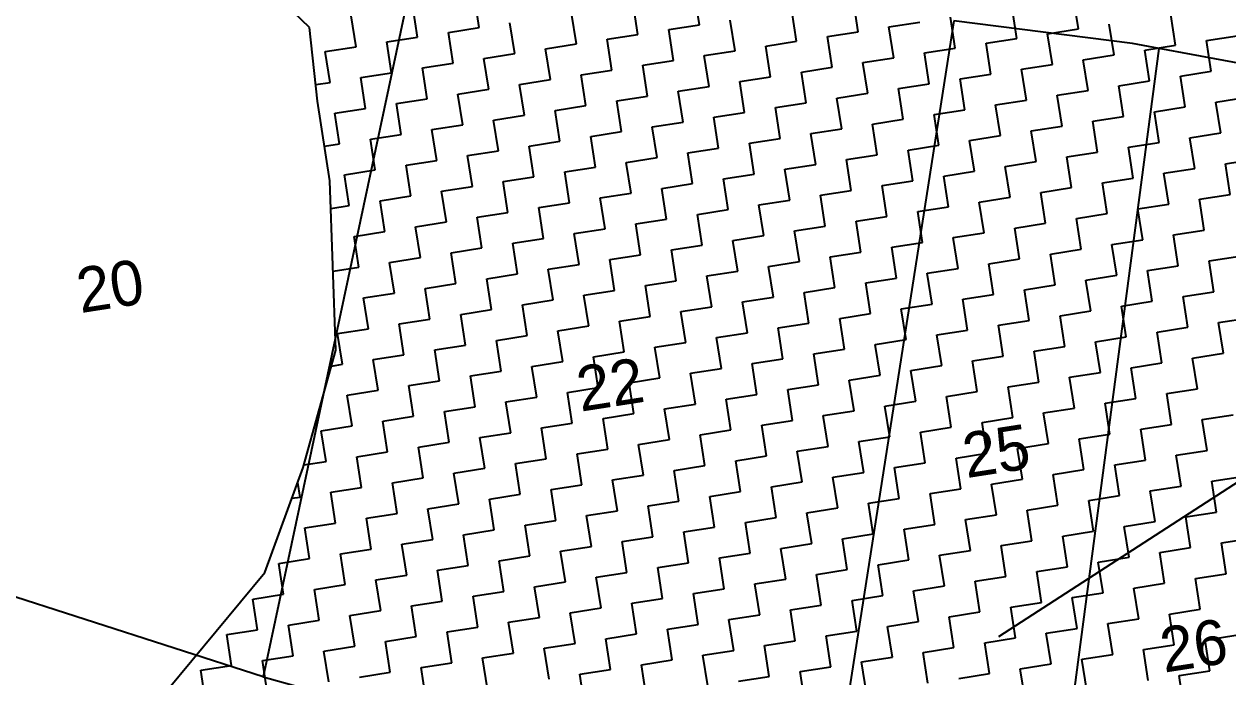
# Model space of a CAD drawing. Header units: metres. Extents: x 288492 to 290465, y 1999120 to 2001541.
# Drawn here: x 289050.3 to 289241.9, y 1999804.4 to 1999908.3 of the extents above; entities that cross this region are included whole.
import ezdxf
from ezdxf.enums import TextEntityAlignment as Align

# ---------------------------------------------------------------- set-up
doc = ezdxf.new("R2010")
doc.units = ezdxf.units.M
doc.header["$MEASUREMENT"] = 0
for name, color, linetype in [('POLY_HATCH', 12, 'Continuous'), ('POLY_PARCEL', 6, 'Continuous'), ('TEXT_PARCEL', 7, 'Continuous')]:
    doc.layers.add(name, color=color, linetype=linetype)
doc.styles.add('TEXT_MAP', font='KRDEV050.TTF')

# ---------------------------------------------------------------- blocks, each defined once
blk = doc.blocks.new('25')
blk.add_line((289285.27, 1999829.99), (289201.68, 1999776.48))
at = {"layer": 'POLY_HATCH'}
for p, q in [((289088.99, 1999876.9), (289081.11, 1999884.64)), ((289090.26, 1999864.81), (289088.99, 1999876.9)), ((289092.25, 1999851.71), (289090.26, 1999864.81)), ((289093.11, 1999823.92), (289092.25, 1999851.71)), ((289087.65, 1999804.67), (289093.11, 1999823.92)), ((289081.31, 1999787.51), (289087.65, 1999804.67)), ((289065.23, 1999768.32), (289081.31, 1999787.51))]:
    blk.add_line(p, q, dxfattribs=at)
at = {"layer": 'POLY_HATCH', "linetype": 'Continuous'}
for p, q in [((289116.84, 1999876.76), (289116.08, 1999881.82)), ((289153.01, 1999877.08), (289152.24, 1999882.13)), ((289215.22, 1999876.17), (289214.45, 1999881.22)), ((289106.73, 1999875.23), (289105.96, 1999880.29)), ((289132.78, 1999874.01), (289132.01, 1999879.06)), ((289142.89, 1999875.54), (289142.13, 1999880.6)), ((289168.94, 1999874.32), (289168.17, 1999879.38)), ((289179.05, 1999875.85), (289178.29, 1999880.91)), ((289205.1, 1999874.63), (289204.34, 1999879.69)), ((289096.62, 1999873.7), (289095.85, 1999878.75)), ((289122.67, 1999872.47), (289121.9, 1999877.53)), ((289147.95, 1999876.31), (289153.01, 1999877.08)), ((289158.83, 1999872.79), (289158.06, 1999877.84)), ((289184.11, 1999876.62), (289189.17, 1999877.39)), ((289194.99, 1999873.1), (289194.22, 1999878.15)), ((289231.15, 1999873.41), (289230.39, 1999878.47)), ((289101.67, 1999874.46), (289106.73, 1999875.23)), ((289111.79, 1999876), (289116.84, 1999876.76)), ((289112.55, 1999870.94), (289111.79, 1999876)), ((289137.84, 1999874.77), (289142.89, 1999875.54)), ((289148.72, 1999871.25), (289147.95, 1999876.31)), ((289174, 1999875.09), (289179.05, 1999875.85)), ((289174.76, 1999870.03), (289174, 1999875.09)), ((289184.88, 1999871.56), (289184.11, 1999876.62)), ((289210.16, 1999875.4), (289215.22, 1999876.17)), ((289210.93, 1999870.34), (289210.16, 1999875.4)), ((289221.04, 1999871.88), (289220.27, 1999876.93)), ((289091.56, 1999872.93), (289096.62, 1999873.7)), ((289102.44, 1999869.41), (289101.67, 1999874.46)), ((289127.72, 1999873.24), (289132.78, 1999874.01)), ((289128.49, 1999868.18), (289127.72, 1999873.24)), ((289138.6, 1999869.72), (289137.84, 1999874.77)), ((289163.88, 1999873.55), (289168.94, 1999874.32)), ((289164.65, 1999868.5), (289163.88, 1999873.55)), ((289189.93, 1999872.33), (289194.99, 1999873.1)), ((289200.05, 1999873.86), (289205.1, 1999874.63)), ((289200.81, 1999868.81), (289200.05, 1999873.86)), ((289226.1, 1999872.64), (289231.15, 1999873.41)), ((289236.21, 1999874.18), (289241.26, 1999874.94)), ((289236.98, 1999869.12), (289236.21, 1999874.18)), ((289092.33, 1999867.87), (289091.56, 1999872.93)), ((289117.61, 1999871.71), (289122.67, 1999872.47)), ((289118.38, 1999866.65), (289117.61, 1999871.71)), ((289143.66, 1999870.49), (289148.72, 1999871.25)), ((289153.77, 1999872.02), (289158.83, 1999872.79)), ((289154.54, 1999866.96), (289153.77, 1999872.02)), ((289179.82, 1999870.8), (289184.88, 1999871.56)), ((289190.7, 1999867.27), (289189.93, 1999872.33)), ((289215.98, 1999871.11), (289221.04, 1999871.88)), ((289216.75, 1999866.05), (289215.98, 1999871.11)), ((289226.86, 1999867.59), (289226.1, 1999872.64)), ((289097.38, 1999868.64), (289102.44, 1999869.41)), ((289107.5, 1999870.17), (289112.55, 1999870.94)), ((289108.26, 1999865.12), (289107.5, 1999870.17)), ((289133.55, 1999868.95), (289138.6, 1999869.72)), ((289144.43, 1999865.43), (289143.66, 1999870.49)), ((289169.71, 1999869.26), (289174.76, 1999870.03)), ((289170.47, 1999864.21), (289169.71, 1999869.26)), ((289180.59, 1999865.74), (289179.82, 1999870.8)), ((289205.87, 1999869.58), (289210.93, 1999870.34)), ((289206.64, 1999864.52), (289205.87, 1999869.58)), ((289231.92, 1999868.35), (289236.98, 1999869.12)), ((289089.98, 1999867.52), (289092.33, 1999867.87)), ((289098.15, 1999863.58), (289097.38, 1999868.64)), ((289123.43, 1999867.42), (289128.49, 1999868.18)), ((289124.2, 1999862.36), (289123.43, 1999867.42)), ((289134.31, 1999863.9), (289133.55, 1999868.95)), ((289159.6, 1999867.73), (289164.65, 1999868.5)), ((289160.36, 1999862.67), (289159.6, 1999867.73)), ((289185.64, 1999866.51), (289190.7, 1999867.27)), ((289195.76, 1999868.04), (289200.81, 1999868.81)), ((289196.52, 1999862.98), (289195.76, 1999868.04)), ((289221.81, 1999866.82), (289226.86, 1999867.59)), ((289232.69, 1999863.3), (289231.92, 1999868.35)), ((289113.32, 1999865.88), (289118.38, 1999866.65)), ((289114.09, 1999860.83), (289113.32, 1999865.88)), ((289139.37, 1999864.66), (289144.43, 1999865.43)), ((289149.48, 1999866.2), (289154.54, 1999866.96)), ((289150.25, 1999861.14), (289149.48, 1999866.2)), ((289175.53, 1999864.97), (289180.59, 1999865.74)), ((289186.41, 1999861.45), (289185.64, 1999866.51)), ((289211.69, 1999865.29), (289216.75, 1999866.05)), ((289212.46, 1999860.23), (289211.69, 1999865.29)), ((289222.57, 1999861.76), (289221.81, 1999866.82)), ((289093.1, 1999862.82), (289098.15, 1999863.58)), ((289103.21, 1999864.35), (289108.26, 1999865.12)), ((289103.97, 1999859.29), (289103.21, 1999864.35)), ((289129.26, 1999863.13), (289134.31, 1999863.9)), ((289140.14, 1999859.61), (289139.37, 1999864.66)), ((289165.42, 1999863.44), (289170.47, 1999864.21)), ((289166.19, 1999858.38), (289165.42, 1999863.44)), ((289176.3, 1999859.92), (289175.53, 1999864.97)), ((289201.58, 1999863.75), (289206.64, 1999864.52)), ((289202.35, 1999858.7), (289201.58, 1999863.75)), ((289227.63, 1999862.53), (289232.69, 1999863.3)), ((289237.74, 1999864.06), (289242.8, 1999864.83)), ((289238.51, 1999859.01), (289237.74, 1999864.06)), ((289093.86, 1999857.76), (289093.1, 1999862.82)), ((289119.14, 1999861.59), (289124.2, 1999862.36)), ((289119.91, 1999856.54), (289119.14, 1999861.59)), ((289130.02, 1999858.07), (289129.26, 1999863.13)), ((289155.31, 1999861.91), (289160.36, 1999862.67)), ((289156.07, 1999856.85), (289155.31, 1999861.91)), ((289181.35, 1999860.68), (289186.41, 1999861.45)), ((289191.47, 1999862.22), (289196.52, 1999862.98)), ((289192.23, 1999857.16), (289191.47, 1999862.22)), ((289217.52, 1999861), (289222.57, 1999861.76)), ((289228.4, 1999857.47), (289227.63, 1999862.53)), ((289098.92, 1999858.53), (289103.97, 1999859.29)), ((289109.03, 1999860.06), (289114.09, 1999860.83)), ((289109.8, 1999855), (289109.03, 1999860.06)), ((289135.08, 1999858.84), (289140.14, 1999859.61)), ((289145.19, 1999860.37), (289150.25, 1999861.14)), ((289145.96, 1999855.32), (289145.19, 1999860.37)), ((289171.24, 1999859.15), (289176.3, 1999859.92)), ((289182.12, 1999855.63), (289181.35, 1999860.68)), ((289207.4, 1999859.46), (289212.46, 1999860.23)), ((289208.17, 1999854.41), (289207.4, 1999859.46)), ((289218.28, 1999855.94), (289217.52, 1999861)), ((289091.39, 1999857.38), (289093.86, 1999857.76)), ((289099.69, 1999853.47), (289098.92, 1999858.53)), ((289124.97, 1999857.3), (289130.02, 1999858.07)), ((289125.73, 1999852.25), (289124.97, 1999857.3)), ((289135.85, 1999853.78), (289135.08, 1999858.84)), ((289161.13, 1999857.62), (289166.19, 1999858.38)), ((289161.9, 1999852.56), (289161.13, 1999857.62)), ((289172.01, 1999854.09), (289171.24, 1999859.15)), ((289197.29, 1999857.93), (289202.35, 1999858.7)), ((289198.06, 1999852.87), (289197.29, 1999857.93)), ((289223.34, 1999856.71), (289228.4, 1999857.47)), ((289233.45, 1999858.24), (289238.51, 1999859.01)), ((289234.22, 1999853.18), (289233.45, 1999858.24)), ((289114.85, 1999855.77), (289119.91, 1999856.54)), ((289115.62, 1999850.71), (289114.85, 1999855.77)), ((289140.9, 1999854.55), (289145.96, 1999855.32)), ((289151.02, 1999856.08), (289156.07, 1999856.85)), ((289151.78, 1999851.03), (289151.02, 1999856.08)), ((289177.07, 1999854.86), (289182.12, 1999855.63)), ((289187.18, 1999856.39), (289192.23, 1999857.16)), ((289187.94, 1999851.34), (289187.18, 1999856.39)), ((289213.23, 1999855.17), (289218.28, 1999855.94)), ((289224.11, 1999851.65), (289223.34, 1999856.71)), ((289094.63, 1999852.7), (289099.69, 1999853.47)), ((289104.74, 1999854.24), (289109.8, 1999855)), ((289105.51, 1999849.18), (289104.74, 1999854.24)), ((289130.79, 1999853.02), (289135.85, 1999853.78)), ((289141.67, 1999849.49), (289140.9, 1999854.55)), ((289166.95, 1999853.33), (289172.01, 1999854.09)), ((289167.72, 1999848.27), (289166.95, 1999853.33)), ((289177.83, 1999849.8), (289177.07, 1999854.86)), ((289203.11, 1999853.64), (289208.17, 1999854.41)), ((289203.88, 1999848.58), (289203.11, 1999853.64)), ((289213.99, 1999850.12), (289213.23, 1999855.17)), ((289239.28, 1999853.95), (289244.33, 1999854.72)), ((289240.04, 1999848.89), (289239.28, 1999853.95)), ((289095.4, 1999847.65), (289094.63, 1999852.7)), ((289120.68, 1999851.48), (289125.73, 1999852.25)), ((289121.44, 1999846.43), (289120.68, 1999851.48)), ((289131.56, 1999847.96), (289130.79, 1999853.02)), ((289156.84, 1999851.79), (289161.9, 1999852.56)), ((289157.61, 1999846.74), (289156.84, 1999851.79)), ((289182.89, 1999850.57), (289187.94, 1999851.34)), ((289193, 1999852.11), (289198.06, 1999852.87)), ((289193.77, 1999847.05), (289193, 1999852.11)), ((289219.05, 1999850.88), (289224.11, 1999851.65)), ((289229.16, 1999852.42), (289234.22, 1999853.18)), ((289229.93, 1999847.36), (289229.16, 1999852.42)), ((289110.56, 1999849.95), (289115.62, 1999850.71)), ((289111.33, 1999844.89), (289110.56, 1999849.95)), ((289136.61, 1999848.73), (289141.67, 1999849.49)), ((289146.73, 1999850.26), (289151.78, 1999851.03)), ((289147.49, 1999845.2), (289146.73, 1999850.26)), ((289172.78, 1999849.04), (289177.83, 1999849.8)), ((289183.66, 1999845.51), (289182.89, 1999850.57)), ((289208.94, 1999849.35), (289213.99, 1999850.12)), ((289219.82, 1999845.83), (289219.05, 1999850.88)), ((289092.39, 1999847.19), (289095.4, 1999847.65)), ((289100.45, 1999848.41), (289105.51, 1999849.18)), ((289101.22, 1999843.36), (289100.45, 1999848.41)), ((289126.5, 1999847.19), (289131.56, 1999847.96)), ((289137.38, 1999843.67), (289136.61, 1999848.73)), ((289162.66, 1999847.5), (289167.72, 1999848.27)), ((289163.43, 1999842.45), (289162.66, 1999847.5)), ((289173.54, 1999843.98), (289172.78, 1999849.04)), ((289198.82, 1999847.82), (289203.88, 1999848.58)), ((289199.59, 1999842.76), (289198.82, 1999847.82)), ((289209.7, 1999844.29), (289208.94, 1999849.35)), ((289234.99, 1999848.13), (289240.04, 1999848.89)), ((289235.75, 1999843.07), (289234.99, 1999848.13)), ((289116.39, 1999845.66), (289121.44, 1999846.43)), ((289117.16, 1999840.6), (289116.39, 1999845.66)), ((289127.27, 1999842.14), (289126.5, 1999847.19)), ((289152.55, 1999845.97), (289157.61, 1999846.74)), ((289153.32, 1999840.91), (289152.55, 1999845.97)), ((289178.6, 1999844.75), (289183.66, 1999845.51)), ((289188.71, 1999846.28), (289193.77, 1999847.05)), ((289189.48, 1999841.23), (289188.71, 1999846.28)), ((289214.76, 1999845.06), (289219.82, 1999845.83)), ((289224.87, 1999846.59), (289229.93, 1999847.36)), ((289225.64, 1999841.54), (289224.87, 1999846.59)), ((289106.28, 1999844.12), (289111.33, 1999844.89)), ((289107.04, 1999839.07), (289106.28, 1999844.12)), ((289132.32, 1999842.9), (289137.38, 1999843.67)), ((289142.44, 1999844.44), (289147.49, 1999845.2)), ((289143.2, 1999839.38), (289142.44, 1999844.44)), ((289168.49, 1999843.21), (289173.54, 1999843.98)), ((289179.37, 1999839.69), (289178.6, 1999844.75)), ((289204.65, 1999843.53), (289209.7, 1999844.29)), ((289205.41, 1999838.47), (289204.65, 1999843.53)), ((289215.53, 1999840), (289214.76, 1999845.06)), ((289096.16, 1999842.59), (289101.22, 1999843.36)), ((289096.93, 1999837.53), (289096.16, 1999842.59)), ((289122.21, 1999841.37), (289127.27, 1999842.14)), ((289133.09, 1999837.85), (289132.32, 1999842.9)), ((289158.37, 1999841.68), (289163.43, 1999842.45)), ((289159.14, 1999836.62), (289158.37, 1999841.68)), ((289169.25, 1999838.16), (289168.49, 1999843.21)), ((289194.54, 1999841.99), (289199.59, 1999842.76)), ((289195.3, 1999836.94), (289194.54, 1999841.99)), ((289220.58, 1999840.77), (289225.64, 1999841.54)), ((289230.7, 1999842.3), (289235.75, 1999843.07)), ((289231.46, 1999837.25), (289230.7, 1999842.3)), ((289112.1, 1999839.83), (289117.16, 1999840.6)), ((289112.87, 1999834.78), (289112.1, 1999839.83)), ((289122.98, 1999836.31), (289122.21, 1999841.37)), ((289148.26, 1999840.15), (289153.32, 1999840.91)), ((289149.03, 1999835.09), (289148.26, 1999840.15)), ((289174.31, 1999838.92), (289179.37, 1999839.69)), ((289184.42, 1999840.46), (289189.48, 1999841.23)), ((289185.19, 1999835.4), (289184.42, 1999840.46)), ((289210.47, 1999839.24), (289215.53, 1999840)), ((289221.35, 1999835.71), (289220.58, 1999840.77)), ((289092.71, 1999836.89), (289096.93, 1999837.53)), ((289101.99, 1999838.3), (289107.04, 1999839.07)), ((289102.75, 1999833.24), (289101.99, 1999838.3)), ((289128.03, 1999837.08), (289133.09, 1999837.85)), ((289138.15, 1999838.61), (289143.2, 1999839.38)), ((289138.91, 1999833.56), (289138.15, 1999838.61)), ((289164.2, 1999837.39), (289169.25, 1999838.16)), ((289175.08, 1999833.87), (289174.31, 1999838.92)), ((289200.36, 1999837.7), (289205.41, 1999838.47)), ((289201.13, 1999832.65), (289200.36, 1999837.7)), ((289211.24, 1999834.18), (289210.47, 1999839.24)), ((289236.52, 1999838.01), (289241.58, 1999838.78)), ((289237.29, 1999832.96), (289236.52, 1999838.01)), ((289117.92, 1999835.55), (289122.98, 1999836.31)), ((289118.69, 1999830.49), (289117.92, 1999835.55)), ((289128.8, 1999832.02), (289128.03, 1999837.08)), ((289154.08, 1999835.86), (289159.14, 1999836.62)), ((289154.85, 1999830.8), (289154.08, 1999835.86)), ((289164.96, 1999832.33), (289164.2, 1999837.39)), ((289190.25, 1999836.17), (289195.3, 1999836.94)), ((289191.01, 1999831.11), (289190.25, 1999836.17)), ((289216.29, 1999834.95), (289221.35, 1999835.71)), ((289226.41, 1999836.48), (289231.46, 1999837.25)), ((289227.17, 1999831.42), (289226.41, 1999836.48)), ((289107.81, 1999834.01), (289112.87, 1999834.78)), ((289108.58, 1999828.96), (289107.81, 1999834.01)), ((289133.86, 1999832.79), (289138.91, 1999833.56)), ((289143.97, 1999834.32), (289149.03, 1999835.09)), ((289144.74, 1999829.27), (289143.97, 1999834.32)), ((289170.02, 1999833.1), (289175.08, 1999833.87)), ((289180.13, 1999834.64), (289185.19, 1999835.4)), ((289180.9, 1999829.58), (289180.13, 1999834.64)), ((289206.18, 1999833.41), (289211.24, 1999834.18)), ((289217.06, 1999829.89), (289216.29, 1999834.95)), ((289097.7, 1999832.48), (289102.75, 1999833.24)), ((289098.46, 1999827.42), (289097.7, 1999832.48)), ((289123.75, 1999831.26), (289128.8, 1999832.02)), ((289134.63, 1999827.73), (289133.86, 1999832.79)), ((289159.91, 1999831.57), (289164.96, 1999832.33)), ((289160.67, 1999826.51), (289159.91, 1999831.57)), ((289170.79, 1999828.05), (289170.02, 1999833.1)), ((289196.07, 1999831.88), (289201.13, 1999832.65)), ((289196.84, 1999826.82), (289196.07, 1999831.88)), ((289206.95, 1999828.36), (289206.18, 1999833.41)), ((289232.23, 1999832.19), (289237.29, 1999832.96)), ((289233, 1999827.13), (289232.23, 1999832.19)), ((289113.63, 1999829.72), (289118.69, 1999830.49)), ((289114.4, 1999824.67), (289113.63, 1999829.72)), ((289124.51, 1999826.2), (289123.75, 1999831.26)), ((289149.79, 1999830.03), (289154.85, 1999830.8)), ((289150.56, 1999824.98), (289149.79, 1999830.03)), ((289185.96, 1999830.35), (289191.01, 1999831.11)), ((289186.72, 1999825.29), (289185.96, 1999830.35)), ((289212.01, 1999829.12), (289217.06, 1999829.89)), ((289222.12, 1999830.66), (289227.17, 1999831.42)), ((289222.88, 1999825.6), (289222.12, 1999830.66)), ((289103.52, 1999828.19), (289108.58, 1999828.96)), ((289104.29, 1999823.13), (289103.52, 1999828.19)), ((289129.57, 1999826.97), (289134.63, 1999827.73)), ((289139.68, 1999828.5), (289144.74, 1999829.27)), ((289140.45, 1999823.44), (289139.68, 1999828.5)), ((289165.73, 1999827.28), (289170.79, 1999828.05)), ((289175.84, 1999828.81), (289180.9, 1999829.58)), ((289176.61, 1999823.76), (289175.84, 1999828.81)), ((289201.89, 1999827.59), (289206.95, 1999828.36)), ((289212.77, 1999824.07), (289212.01, 1999829.12)), ((289238.05, 1999827.9), (289243.11, 1999828.67)), ((289238.82, 1999822.85), (289238.05, 1999827.9)), ((289093.41, 1999826.65), (289098.46, 1999827.42)), ((289094.17, 1999821.6), (289093.41, 1999826.65)), ((289119.46, 1999825.43), (289124.51, 1999826.2)), ((289130.34, 1999821.91), (289129.57, 1999826.97)), ((289155.62, 1999825.74), (289160.67, 1999826.51)), ((289156.38, 1999820.69), (289155.62, 1999825.74)), ((289166.5, 1999822.22), (289165.73, 1999827.28)), ((289191.78, 1999826.06), (289196.84, 1999826.82)), ((289192.55, 1999821), (289191.78, 1999826.06)), ((289202.66, 1999822.53), (289201.89, 1999827.59)), ((289227.94, 1999826.37), (289233, 1999827.13)), ((289228.71, 1999821.31), (289227.94, 1999826.37)), ((289109.34, 1999823.9), (289114.4, 1999824.67)), ((289110.11, 1999818.84), (289109.34, 1999823.9)), ((289120.22, 1999820.38), (289119.46, 1999825.43)), ((289145.5, 1999824.21), (289150.56, 1999824.98)), ((289146.27, 1999819.15), (289145.5, 1999824.21)), ((289171.55, 1999822.99), (289176.61, 1999823.76)), ((289181.67, 1999824.52), (289186.72, 1999825.29)), ((289182.43, 1999819.47), (289181.67, 1999824.52)), ((289207.72, 1999823.3), (289212.77, 1999824.07)), ((289217.83, 1999824.83), (289222.88, 1999825.6)), ((289218.6, 1999819.78), (289217.83, 1999824.83)), ((289099.23, 1999822.37), (289104.29, 1999823.13)), ((289100, 1999817.31), (289099.23, 1999822.37)), ((289125.28, 1999821.14), (289130.34, 1999821.91)), ((289135.39, 1999822.68), (289140.45, 1999823.44)), ((289136.16, 1999817.62), (289135.39, 1999822.68)), ((289161.44, 1999821.45), (289166.5, 1999822.22)), ((289172.32, 1999817.93), (289171.55, 1999822.99)), ((289197.6, 1999821.77), (289202.66, 1999822.53)), ((289198.37, 1999816.71), (289197.6, 1999821.77)), ((289208.48, 1999818.24), (289207.72, 1999823.3)), ((289233.76, 1999822.08), (289238.82, 1999822.85)), ((289234.53, 1999817.02), (289233.76, 1999822.08)), ((289092.37, 1999821.32), (289094.17, 1999821.6)), ((289115.17, 1999819.61), (289120.22, 1999820.38)), ((289126.05, 1999816.09), (289125.28, 1999821.14)), ((289151.33, 1999819.92), (289156.38, 1999820.69)), ((289152.09, 1999814.86), (289151.33, 1999819.92)), ((289162.21, 1999816.4), (289161.44, 1999821.45)), ((289187.49, 1999820.23), (289192.55, 1999821)), ((289188.26, 1999815.18), (289187.49, 1999820.23)), ((289213.54, 1999819.01), (289218.6, 1999819.78)), ((289223.65, 1999820.54), (289228.71, 1999821.31)), ((289224.42, 1999815.49), (289223.65, 1999820.54)), ((289105.05, 1999818.08), (289110.11, 1999818.84)), ((289105.82, 1999813.02), (289105.05, 1999818.08)), ((289115.93, 1999814.55), (289115.17, 1999819.61)), ((289141.22, 1999818.39), (289146.27, 1999819.15)), ((289141.98, 1999813.33), (289141.22, 1999818.39)), ((289167.26, 1999817.17), (289172.32, 1999817.93)), ((289177.38, 1999818.7), (289182.43, 1999819.47)), ((289178.14, 1999813.64), (289177.38, 1999818.7)), ((289203.43, 1999817.48), (289208.48, 1999818.24)), ((289214.31, 1999813.95), (289213.54, 1999819.01)), ((289094.94, 1999816.54), (289100, 1999817.31)), ((289095.71, 1999811.49), (289094.94, 1999816.54)), ((289120.99, 1999815.32), (289126.05, 1999816.09)), ((289131.1, 1999816.85), (289136.16, 1999817.62)), ((289131.87, 1999811.8), (289131.1, 1999816.85)), ((289157.15, 1999815.63), (289162.21, 1999816.4)), ((289168.03, 1999812.11), (289167.26, 1999817.17)), ((289193.31, 1999815.94), (289198.37, 1999816.71)), ((289194.08, 1999810.89), (289193.31, 1999815.94)), ((289204.19, 1999812.42), (289203.43, 1999817.48)), ((289229.47, 1999816.26), (289234.53, 1999817.02)), ((289230.24, 1999811.2), (289229.47, 1999816.26)), ((289110.88, 1999813.79), (289115.93, 1999814.55)), ((289111.64, 1999808.73), (289110.88, 1999813.79)), ((289121.76, 1999810.26), (289120.99, 1999815.32)), ((289147.04, 1999814.1), (289152.09, 1999814.86)), ((289147.81, 1999809.04), (289147.04, 1999814.1)), ((289157.92, 1999810.58), (289157.15, 1999815.63)), ((289183.2, 1999814.41), (289188.26, 1999815.18)), ((289183.97, 1999809.35), (289183.2, 1999814.41)), ((289209.25, 1999813.19), (289214.31, 1999813.95)), ((289219.36, 1999814.72), (289224.42, 1999815.49)), ((289220.13, 1999809.67), (289219.36, 1999814.72)), ((289100.76, 1999812.25), (289105.82, 1999813.02)), ((289101.53, 1999807.2), (289100.76, 1999812.25)), ((289136.93, 1999812.56), (289141.98, 1999813.33)), ((289137.69, 1999807.51), (289136.93, 1999812.56)), ((289162.97, 1999811.34), (289168.03, 1999812.11)), ((289173.09, 1999812.88), (289178.14, 1999813.64)), ((289173.85, 1999807.82), (289173.09, 1999812.88)), ((289199.14, 1999811.65), (289204.19, 1999812.42)), ((289210.02, 1999808.13), (289209.25, 1999813.19)), ((289235.3, 1999811.97), (289240.35, 1999812.73)), ((289236.07, 1999806.91), (289235.3, 1999811.97)), ((289090.65, 1999810.72), (289095.71, 1999811.49)), ((289091.42, 1999805.66), (289090.65, 1999810.72)), ((289116.7, 1999809.5), (289121.76, 1999810.26)), ((289126.81, 1999811.03), (289131.87, 1999811.8)), ((289127.58, 1999805.97), (289126.81, 1999811.03)), ((289152.86, 1999809.81), (289157.92, 1999810.58)), ((289163.74, 1999806.29), (289162.97, 1999811.34)), ((289189.02, 1999810.12), (289194.08, 1999810.89)), ((289189.79, 1999805.06), (289189.02, 1999810.12)), ((289199.9, 1999806.6), (289199.14, 1999811.65)), ((289225.19, 1999810.43), (289230.24, 1999811.2)), ((289225.95, 1999805.38), (289225.19, 1999810.43)), ((289106.59, 1999807.96), (289111.64, 1999808.73)), ((289107.35, 1999802.91), (289106.59, 1999807.96)), ((289117.47, 1999804.44), (289116.7, 1999809.5)), ((289142.75, 1999808.27), (289147.81, 1999809.04)), ((289143.52, 1999803.22), (289142.75, 1999808.27)), ((289153.63, 1999804.75), (289152.86, 1999809.81)), ((289178.91, 1999808.59), (289183.97, 1999809.35)), ((289179.68, 1999803.53), (289178.91, 1999808.59)), ((289204.96, 1999807.36), (289210.02, 1999808.13)), ((289215.07, 1999808.9), (289220.13, 1999809.67)), ((289215.84, 1999803.84), (289215.07, 1999808.9)), ((289096.47, 1999806.43), (289101.53, 1999807.2)), ((289097.24, 1999801.37), (289096.47, 1999806.43)), ((289122.52, 1999805.21), (289127.58, 1999805.97)), ((289132.64, 1999806.74), (289137.69, 1999807.51)), ((289133.4, 1999801.68), (289132.64, 1999806.74)), ((289158.69, 1999805.52), (289163.74, 1999806.29)), ((289168.8, 1999807.05), (289173.85, 1999807.82)), ((289169.56, 1999802), (289168.8, 1999807.05)), ((289194.85, 1999805.83), (289199.9, 1999806.6)), ((289205.73, 1999802.31), (289204.96, 1999807.36)), ((289231.01, 1999806.14), (289236.07, 1999806.91)), ((289231.78, 1999801.09), (289231.01, 1999806.14)), ((289087.77, 1999805.11), (289091.42, 1999805.66)), ((289112.41, 1999803.67), (289117.47, 1999804.44)), ((289123.29, 1999800.15), (289122.52, 1999805.21)), ((289148.57, 1999803.98), (289153.63, 1999804.75)), ((289149.34, 1999798.93), (289148.57, 1999803.98)), ((289159.45, 1999800.46), (289158.69, 1999805.52)), ((289184.73, 1999804.3), (289189.79, 1999805.06)), ((289185.5, 1999799.24), (289184.73, 1999804.3)), ((289195.61, 1999800.77), (289194.85, 1999805.83)), ((289220.9, 1999804.61), (289225.95, 1999805.38)), ((289221.66, 1999799.55), (289220.9, 1999804.61)), ((289087.13, 1999799.84), (289086.76, 1999802.26)), ((289102.3, 1999802.14), (289107.35, 1999802.91)), ((289103.06, 1999797.08), (289102.3, 1999802.14)), ((289113.18, 1999798.62), (289112.41, 1999803.67)), ((289138.46, 1999802.45), (289143.52, 1999803.22)), ((289139.23, 1999797.39), (289138.46, 1999802.45)), ((289164.51, 1999801.23), (289169.56, 1999802)), ((289174.62, 1999802.76), (289179.68, 1999803.53)), ((289175.39, 1999797.71), (289174.62, 1999802.76)), ((289200.67, 1999801.54), (289205.73, 1999802.31)), ((289210.78, 1999803.07), (289215.84, 1999803.84)), ((289211.55, 1999798.02), (289210.78, 1999803.07)), ((289236.83, 1999801.85), (289241.89, 1999802.62)), ((289092.18, 1999800.61), (289097.24, 1999801.37)), ((289092.95, 1999795.55), (289092.18, 1999800.61)), ((289118.23, 1999799.38), (289123.29, 1999800.15)), ((289128.35, 1999800.92), (289133.4, 1999801.68)), ((289129.11, 1999795.86), (289128.35, 1999800.92)), ((289154.4, 1999799.7), (289159.45, 1999800.46)), ((289165.28, 1999796.17), (289164.51, 1999801.23)), ((289190.56, 1999800.01), (289195.61, 1999800.77)), ((289191.32, 1999794.95), (289190.56, 1999800.01)), ((289201.44, 1999796.48), (289200.67, 1999801.54)), ((289226.72, 1999800.32), (289231.78, 1999801.09)), ((289227.49, 1999795.26), (289226.72, 1999800.32)), ((289237.6, 1999796.8), (289236.83, 1999801.85)), ((289085.79, 1999799.64), (289087.13, 1999799.84)), ((289108.12, 1999797.85), (289113.18, 1999798.62)), ((289119, 1999794.33), (289118.23, 1999799.38)), ((289144.28, 1999798.16), (289149.34, 1999798.93)), ((289145.05, 1999793.11), (289144.28, 1999798.16)), ((289155.16, 1999794.64), (289154.4, 1999799.7)), ((289180.44, 1999798.47), (289185.5, 1999799.24)), ((289181.21, 1999793.42), (289180.44, 1999798.47)), ((289206.49, 1999797.25), (289211.55, 1999798.02)), ((289216.61, 1999798.79), (289221.66, 1999799.55)), ((289217.37, 1999793.73), (289216.61, 1999798.79)), ((289098.01, 1999796.32), (289103.06, 1999797.08)), ((289098.78, 1999791.26), (289098.01, 1999796.32)), ((289108.89, 1999792.79), (289108.12, 1999797.85)), ((289134.17, 1999796.63), (289139.23, 1999797.39)), ((289134.94, 1999791.57), (289134.17, 1999796.63)), ((289160.22, 1999795.41), (289165.28, 1999796.17)), ((289170.33, 1999796.94), (289175.39, 1999797.71)), ((289171.1, 1999791.88), (289170.33, 1999796.94)), ((289196.38, 1999795.72), (289201.44, 1999796.48)), ((289207.26, 1999792.2), (289206.49, 1999797.25)), ((289232.54, 1999796.03), (289237.6, 1999796.8)), ((289233.31, 1999790.97), (289232.54, 1999796.03)), ((289087.9, 1999794.78), (289092.95, 1999795.55)), ((289088.66, 1999789.73), (289087.9, 1999794.78)), ((289113.94, 1999793.56), (289119, 1999794.33)), ((289124.06, 1999795.09), (289129.11, 1999795.86)), ((289124.82, 1999790.04), (289124.06, 1999795.09)), ((289150.11, 1999793.87), (289155.16, 1999794.64)), ((289160.99, 1999790.35), (289160.22, 1999795.41)), ((289186.27, 1999794.18), (289191.32, 1999794.95)), ((289187.03, 1999789.13), (289186.27, 1999794.18)), ((289197.15, 1999790.66), (289196.38, 1999795.72)), ((289222.43, 1999794.5), (289227.49, 1999795.26)), ((289223.2, 1999789.44), (289222.43, 1999794.5)), ((289103.83, 1999792.03), (289108.89, 1999792.79)), ((289114.71, 1999788.5), (289113.94, 1999793.56)), ((289139.99, 1999792.34), (289145.05, 1999793.11)), ((289140.76, 1999787.28), (289139.99, 1999792.34)), ((289150.87, 1999788.82), (289150.11, 1999793.87)), ((289176.16, 1999792.65), (289181.21, 1999793.42)), ((289176.92, 1999787.59), (289176.16, 1999792.65)), ((289202.2, 1999791.43), (289207.26, 1999792.2)), ((289212.32, 1999792.96), (289217.37, 1999793.73)), ((289213.08, 1999787.91), (289212.32, 1999792.96)), ((289238.37, 1999791.74), (289243.42, 1999792.51)), ((289093.72, 1999790.49), (289098.78, 1999791.26)), ((289094.49, 1999785.44), (289093.72, 1999790.49)), ((289104.6, 1999786.97), (289103.83, 1999792.03)), ((289129.88, 1999790.8), (289134.94, 1999791.57)), ((289130.65, 1999785.75), (289129.88, 1999790.8)), ((289155.93, 1999789.58), (289160.99, 1999790.35)), ((289166.04, 1999791.12), (289171.1, 1999791.88)), ((289166.81, 1999786.06), (289166.04, 1999791.12)), ((289192.09, 1999789.89), (289197.15, 1999790.66)), ((289202.97, 1999786.37), (289202.2, 1999791.43)), ((289228.25, 1999790.21), (289233.31, 1999790.97)), ((289229.02, 1999785.15), (289228.25, 1999790.21)), ((289239.13, 1999786.68), (289238.37, 1999791.74)), ((289083.61, 1999788.96), (289088.66, 1999789.73)), ((289084.37, 1999783.9), (289083.61, 1999788.96)), ((289109.65, 1999787.74), (289114.71, 1999788.5)), ((289119.77, 1999789.27), (289124.82, 1999790.04)), ((289120.53, 1999784.21), (289119.77, 1999789.27)), ((289145.82, 1999788.05), (289150.87, 1999788.82)), ((289156.7, 1999784.53), (289155.93, 1999789.58)), ((289181.98, 1999788.36), (289187.03, 1999789.13)), ((289182.75, 1999783.3), (289181.98, 1999788.36)), ((289192.86, 1999784.84), (289192.09, 1999789.89)), ((289218.14, 1999788.67), (289223.2, 1999789.44)), ((289218.91, 1999783.62), (289218.14, 1999788.67)), ((289099.54, 1999786.2), (289104.6, 1999786.97)), ((289100.31, 1999781.15), (289099.54, 1999786.2)), ((289110.42, 1999782.68), (289109.65, 1999787.74)), ((289135.7, 1999786.52), (289140.76, 1999787.28)), ((289136.47, 1999781.46), (289135.7, 1999786.52)), ((289146.58, 1999782.99), (289145.82, 1999788.05)), ((289171.87, 1999786.83), (289176.92, 1999787.59)), ((289172.63, 1999781.77), (289171.87, 1999786.83)), ((289197.91, 1999785.6), (289202.97, 1999786.37)), ((289208.03, 1999787.14), (289213.08, 1999787.91)), ((289208.79, 1999782.08), (289208.03, 1999787.14)), ((289234.08, 1999785.92), (289239.13, 1999786.68)), ((289089.43, 1999784.67), (289094.49, 1999785.44)), ((289090.2, 1999779.61), (289089.43, 1999784.67)), ((289115.48, 1999783.45), (289120.53, 1999784.21)), ((289125.59, 1999784.98), (289130.65, 1999785.75)), ((289126.36, 1999779.92), (289125.59, 1999784.98)), ((289151.64, 1999783.76), (289156.7, 1999784.53)), ((289161.75, 1999785.29), (289166.81, 1999786.06)), ((289162.52, 1999780.24), (289161.75, 1999785.29)), ((289187.8, 1999784.07), (289192.86, 1999784.84)), ((289198.68, 1999780.55), (289197.91, 1999785.6)), ((289223.96, 1999784.38), (289229.02, 1999785.15)), ((289224.73, 1999779.33), (289223.96, 1999784.38)), ((289234.84, 1999780.86), (289234.08, 1999785.92)), ((289079.32, 1999783.14), (289084.37, 1999783.9)), ((289080.08, 1999778.08), (289079.32, 1999783.14)), ((289105.37, 1999781.91), (289110.42, 1999782.68)), ((289116.24, 1999778.39), (289115.48, 1999783.45)), ((289141.53, 1999782.23), (289146.58, 1999782.99)), ((289142.29, 1999777.17), (289141.53, 1999782.23)), ((289152.41, 1999778.7), (289151.64, 1999783.76)), ((289177.69, 1999782.54), (289182.75, 1999783.3)), ((289178.46, 1999777.48), (289177.69, 1999782.54)), ((289188.57, 1999779.01), (289187.8, 1999784.07)), ((289213.85, 1999782.85), (289218.91, 1999783.62)), ((289214.62, 1999777.79), (289213.85, 1999782.85)), ((289095.25, 1999780.38), (289100.31, 1999781.15)), ((289096.02, 1999775.32), (289095.25, 1999780.38)), ((289106.13, 1999776.86), (289105.37, 1999781.91)), ((289131.41, 1999780.69), (289136.47, 1999781.46)), ((289132.18, 1999775.64), (289131.41, 1999780.69)), ((289157.46, 1999779.47), (289162.52, 1999780.24)), ((289167.58, 1999781), (289172.63, 1999781.77)), ((289168.34, 1999775.95), (289167.58, 1999781)), ((289193.62, 1999779.78), (289198.68, 1999780.55)), ((289203.74, 1999781.32), (289208.79, 1999782.08)), ((289204.5, 1999776.26), (289203.74, 1999781.32)), ((289229.79, 1999780.09), (289234.84, 1999780.86)), ((289085.14, 1999778.85), (289090.2, 1999779.61)), ((289085.91, 1999773.79), (289085.14, 1999778.85)), ((289111.19, 1999777.62), (289116.24, 1999778.39)), ((289121.3, 1999779.16), (289126.36, 1999779.92)), ((289122.07, 1999774.1), (289121.3, 1999779.16)), ((289147.35, 1999777.94), (289152.41, 1999778.7)), ((289158.23, 1999774.41), (289157.46, 1999779.47)), ((289183.51, 1999778.25), (289188.57, 1999779.01)), ((289184.28, 1999773.19), (289183.51, 1999778.25)), ((289194.39, 1999774.73), (289193.62, 1999779.78)), ((289219.67, 1999778.56), (289224.73, 1999779.33)), ((289220.44, 1999773.5), (289219.67, 1999778.56)), ((289230.55, 1999775.04), (289229.79, 1999780.09)), ((289075.03, 1999777.31), (289080.08, 1999778.08)), ((289075.79, 1999772.26), (289075.03, 1999777.31)), ((289101.08, 1999776.09), (289106.13, 1999776.86)), ((289111.96, 1999772.57), (289111.19, 1999777.62)), ((289137.24, 1999776.4), (289142.29, 1999777.17)), ((289138, 1999771.35), (289137.24, 1999776.4)), ((289148.12, 1999772.88), (289147.35, 1999777.94)), ((289173.4, 1999776.71), (289178.46, 1999777.48)), ((289174.17, 1999771.66), (289173.4, 1999776.71)), ((289199.45, 1999775.49), (289204.5, 1999776.26)), ((289209.56, 1999777.03), (289214.62, 1999777.79)), ((289210.33, 1999771.97), (289209.56, 1999777.03)), ((289235.61, 1999775.8), (289240.67, 1999776.57)), ((289090.96, 1999774.56), (289096.02, 1999775.32)), ((289091.73, 1999769.5), (289090.96, 1999774.56)), ((289101.84, 1999771.03), (289101.08, 1999776.09)), ((289127.12, 1999774.87), (289132.18, 1999775.64)), ((289127.89, 1999769.81), (289127.12, 1999774.87)), ((289153.17, 1999773.65), (289158.23, 1999774.41)), ((289163.29, 1999775.18), (289168.34, 1999775.95)), ((289164.05, 1999770.12), (289163.29, 1999775.18)), ((289189.34, 1999773.96), (289194.39, 1999774.73)), ((289200.22, 1999770.44), (289199.45, 1999775.49)), ((289225.5, 1999774.27), (289230.55, 1999775.04)), ((289226.26, 1999769.21), (289225.5, 1999774.27)), ((289236.38, 1999770.75), (289235.61, 1999775.8)), ((289080.85, 1999773.02), (289085.91, 1999773.79)), ((289081.62, 1999767.97), (289080.85, 1999773.02)), ((289106.9, 1999771.8), (289111.96, 1999772.57)), ((289117.01, 1999773.33), (289122.07, 1999774.1)), ((289117.78, 1999768.28), (289117.01, 1999773.33)), ((289143.06, 1999772.11), (289148.12, 1999772.88)), ((289153.94, 1999768.59), (289153.17, 1999773.65)), ((289179.22, 1999772.42), (289184.28, 1999773.19)), ((289179.99, 1999767.37), (289179.22, 1999772.42)), ((289190.1, 1999768.9), (289189.34, 1999773.96)), ((289215.38, 1999772.74), (289220.44, 1999773.5)), ((289216.15, 1999767.68), (289215.38, 1999772.74)), ((289070.74, 1999771.49), (289075.79, 1999772.26)), ((289071.5, 1999766.43), (289070.74, 1999771.49)), ((289096.79, 1999770.27), (289101.84, 1999771.03)), ((289107.67, 1999766.74), (289106.9, 1999771.8)), ((289132.95, 1999770.58), (289138, 1999771.35)), ((289133.71, 1999765.52), (289132.95, 1999770.58)), ((289143.83, 1999767.06), (289143.06, 1999772.11)), ((289169.11, 1999770.89), (289174.17, 1999771.66)), ((289169.88, 1999765.83), (289169.11, 1999770.89)), ((289195.16, 1999769.67), (289200.22, 1999770.44)), ((289205.27, 1999771.2), (289210.33, 1999771.97)), ((289206.04, 1999766.15), (289205.27, 1999771.2)), ((289231.32, 1999769.98), (289236.38, 1999770.75)), ((289159, 1999769.36), (289164.05, 1999770.12)), ((289232.09, 1999764.92), (289231.32, 1999769.98))]:
    blk.add_line(p, q, dxfattribs=at)
at = {"layer": 'POLY_PARCEL'}
for p, q in [((289107.17, 1999890.99), (289080.99, 1999770.35)), ((289194.77, 1999877.56), (289173.5, 1999745.08)), ((289224.06, 1999873.73), (289194.77, 1999877.56)), ((289228.47, 1999872.89), (289224.06, 1999873.73)), ((289209.79, 1999735.75), (289228.47, 1999872.89)), ((289268.96, 1999865.2), (289228.47, 1999872.89)), ((289080.99, 1999770.35), (289028.67, 1999787.43)), ((289080.99, 1999770.35), (289113.28, 1999761.29))]:
    blk.add_line(p, q, dxfattribs=at)
at = {"layer": 'TEXT_PARCEL', "style": 'TEXT_MAP'}
for s, p in [('20', (289056.08, 1999834.62)), ('22', (289138.1, 1999818.18)), ('25', (289201.43, 1999806.98)), ('26', (289233.73, 1999774.93))]:
    blk.add_text(s, height=7.365, rotation=8.6241, dxfattribs=at).set_placement(p, align=Align.MIDDLE)

msp = doc.modelspace()

# ---------------------------------------------------------------- block references
at = {"xscale": 0.9698261639439751, "yscale": 0.9698261639439751, "zscale": 0.9698261639439751, "rotation": 0.222768048152709}
msp.add_blockref('25', (16272.72, 59299.43), dxfattribs=at)

doc.saveas('drawing.dxf')
